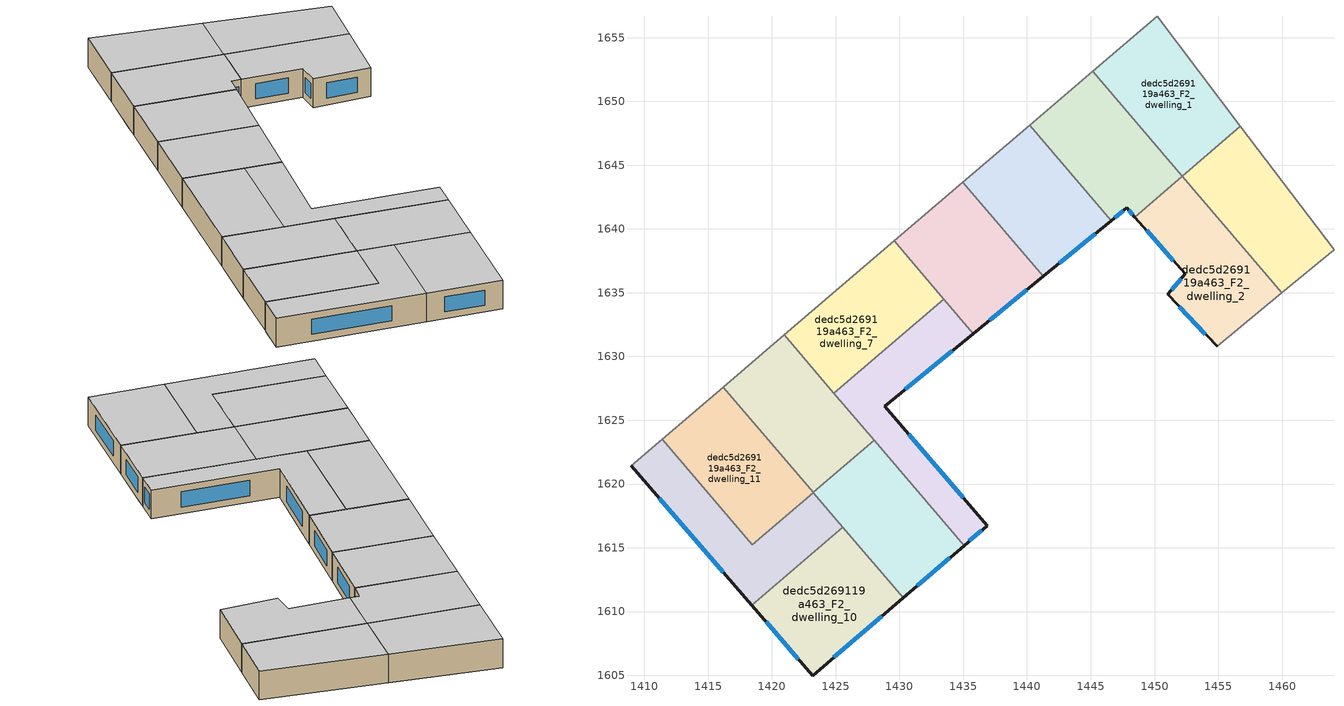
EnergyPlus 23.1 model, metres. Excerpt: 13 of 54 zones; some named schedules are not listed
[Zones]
dedc5d269119a463_F2_dwelling_0
 floor to dedc5d269119a463_F1_dwelling_0 (EU_floor_Construction): 1456.74,1648.04 1464.07,1638.38 1460.31,1635.27 1452.49,1644.42 z6
 floor to dedc5d269119a463_F1_dwelling_2 (EU_floor_Construction): 1453.29,1643.48 1460.31,1635.27 1459.98,1634.99 1452.97,1643.2 z6
 floor to dedc5d269119a463_F1_dwelling_3 (EU_floor_Construction): 1452.49,1644.42 1453.29,1643.48 1452.97,1643.2 1452.17,1644.14 z6
 wall to dedc5d269119a463_F2_dwelling_1 (EU_wall_Construction): 1456.74,1648.04 1452.17,1644.14 z6:9
 wall adiabatic (EU_wall_Construction): 1459.98,1634.99 1464.07,1638.38 1456.74,1648.04 z6:9
 wall to dedc5d269119a463_F2_dwelling_2 (EU_wall_Construction): 1452.19,1644.12 1459.98,1634.99 z6:9
 wall to dedc5d269119a463_F2_dwelling_3 (EU_wall_Construction): 1452.17,1644.14 1452.19,1644.12 z6:9
 ceiling to dedc5d269119a463_F3_dwelling_0 (EU_floor_Construction): 1464.07,1638.38 1456.74,1648.04 1452.17,1644.14 1459.98,1634.99 z9
dedc5d269119a463_F2_dwelling_1
 floor to dedc5d269119a463_F1_dwelling_1 (EU_floor_Construction): 1450.2,1656.67 1456.71,1648.08 1452.46,1644.45 1445.48,1652.63 z6
 floor to dedc5d269119a463_F1_dwelling_0 (EU_floor_Construction): 1456.71,1648.08 1456.74,1648.04 1452.49,1644.42 1452.46,1644.45 z6
 floor to dedc5d269119a463_F1_dwelling_3 (EU_floor_Construction): 1445.48,1652.63 1452.49,1644.42 1452.17,1644.14 1445.15,1652.36 z6
 wall adiabatic (EU_wall_Construction): 1456.74,1648.04 1450.2,1656.67 1445.15,1652.36 z6:9
 wall to dedc5d269119a463_F2_dwelling_3 (EU_wall_Construction): 1445.15,1652.36 1452.17,1644.14 z6:9
 ceiling to dedc5d269119a463_F3_dwelling_1 (EU_floor_Construction): 1456.74,1648.04 1450.2,1656.67 1445.15,1652.36 1452.17,1644.14 z9
dedc5d269119a463_F2_dwelling_10
 floor to dedc5d269119a463_F1_dwelling_11 (EU_floor_Construction): 1425.05,1616.16 1429.78,1610.63 1423.19,1604.98 1418.41,1610.5 z6
 floor to dedc5d269119a463_F1_dwelling_9 (EU_floor_Construction): 1425.56,1616.6 1430.29,1611.07 1429.78,1610.63 1425.05,1616.16 z6
 wall outside (EU_wall_Construction): 1418.41,1610.5 1423.19,1604.98 1430.29,1611.07 z6:9
 wall to dedc5d269119a463_F2_dwelling_12 (EU_wall_Construction): 1425.57,1616.6 1418.41,1610.5 z6:9
 wall to dedc5d269119a463_F2_dwelling_8 (EU_wall_Construction): 1430.29,1611.07 1425.57,1616.6 z6:9
 window (EU_Window_Construction): 1419.54,1609.2 1422.07,1606.27 / 1424.86,1606.41 1428.62,1609.64 z6.7:8.3
 ceiling to dedc5d269119a463_F3_dwelling_10 (EU_floor_Construction): 1430.29,1611.07 1425.57,1616.6 1418.41,1610.5 1423.19,1604.98 z9
dedc5d269119a463_F2_dwelling_11
 floor adiabatic (EU_floor_Construction): 1415.66,1627.17 1422.72,1618.9 1418.45,1615.25 1411.39,1623.53 z6
 floor to dedc5d269119a463_F1_dwelling_10 (EU_floor_Construction): 1416.17,1627.61 1423.23,1619.34 1422.72,1618.9 1415.66,1627.17 z6
 wall to dedc5d269119a463_F2_dwelling_12 (EU_wall_Construction): 1411.39,1623.53 1418.45,1615.25 1423.23,1619.33 z6:9
 wall adiabatic (EU_wall_Construction): 1416.17,1627.61 1411.39,1623.53 z6:9
 wall to dedc5d269119a463_F2_dwelling_9 (EU_wall_Construction): 1423.23,1619.34 1416.17,1627.61 z6:9
 ceiling to dedc5d269119a463_F3_dwelling_11 (EU_floor_Construction): 1423.23,1619.33 1416.17,1627.61 1411.39,1623.53 1418.45,1615.25 z9
dedc5d269119a463_F2_dwelling_12
 floor to dedc5d269119a463_F1_dwelling_13 (EU_floor_Construction): 1422.72,1618.9 1425.05,1616.17 1418.41,1610.5 1408.95,1621.44 1411.22,1623.38 1418.28,1615.11 z6
 floor to dedc5d269119a463_F1_dwelling_9 (EU_floor_Construction): 1423.23,1619.33 1425.56,1616.6 1425.05,1616.16 1422.72,1618.9 z6
 floor adiabatic (EU_floor_Construction): 1422.72,1618.9 1418.28,1615.11 1411.22,1623.38 1408.95,1621.44 1411.39,1623.53 1418.45,1615.25 z6
 wall outside (EU_wall_Construction): 1408.95,1621.44 1418.41,1610.5 z6:9
 wall adiabatic (EU_wall_Construction): 1411.39,1623.53 1408.95,1621.44 z6:9
 wall to dedc5d269119a463_F2_dwelling_8 (EU_wall_Construction): 1425.56,1616.6 1423.23,1619.33 z6:9
 window (EU_Window_Construction): 1411.17,1618.87 1416.19,1613.07 z6.7:8.3
 ceiling to dedc5d269119a463_F3_dwelling_12 (EU_floor_Construction): 1425.57,1616.6 1423.23,1619.33 1418.45,1615.25 1411.39,1623.53 1408.95,1621.44 1418.41,1610.5 z9
dedc5d269119a463_F2_dwelling_2
 floor to dedc5d269119a463_F1_dwelling_2 (EU_floor_Construction): 1452.97,1643.2 1459.98,1634.99 1454.9,1630.8 1451.02,1634.88 1452.41,1636.47 1449.25,1640.03 z6
 floor to dedc5d269119a463_F1_dwelling_3 (EU_floor_Construction): 1452.19,1644.12 1452.97,1643.2 1449.25,1640.03 1448.45,1640.93 z6
 wall outside (EU_wall_Construction): 1448.45,1640.93 1452.41,1636.47 1451.02,1634.88 1454.9,1630.8 z6:9
 wall to dedc5d269119a463_F2_dwelling_3 (EU_wall_Construction): 1452.19,1644.12 1448.45,1640.93 z6:9
 wall adiabatic (EU_wall_Construction): 1454.9,1630.8 1459.98,1634.99 z6:9
 window (EU_Window_Construction): 1451.93,1633.92 1453.99,1631.75 / 1452.08,1636.1 1451.35,1635.25 / 1449.38,1639.88 1451.48,1637.52 z6.7:8.3
 ceiling to dedc5d269119a463_F3_dwelling_2 (EU_floor_Construction): 1459.98,1634.99 1452.19,1644.12 1448.45,1640.93 1452.41,1636.47 1451.02,1634.88 1454.9,1630.8 z9
dedc5d269119a463_F2_dwelling_3
 floor to dedc5d269119a463_F1_dwelling_3 (EU_floor_Construction): 1445.15,1652.36 1452.19,1644.12 1448.45,1640.93 1447.82,1641.65 1447.56,1641.44 1441.15,1648.94 z6
 floor to dedc5d269119a463_F1_dwelling_4 (EU_floor_Construction): 1441.15,1648.94 1447.56,1641.44 1446.59,1640.64 1440.2,1648.13 z6
 wall outside (EU_wall_Construction): 1446.59,1640.64 1447.82,1641.65 1448.45,1640.93 z6:9
 wall adiabatic (EU_wall_Construction): 1445.15,1652.36 1440.2,1648.13 z6:9
 wall to dedc5d269119a463_F2_dwelling_4 (EU_wall_Construction): 1440.2,1648.13 1446.59,1640.64 z6:9
 window (EU_Window_Construction): 1447.97,1641.48 1448.3,1641.1 / 1446.88,1640.88 1447.53,1641.41 z6.7:8.3
 ceiling to dedc5d269119a463_F3_dwelling_3 (EU_floor_Construction): 1452.19,1644.12 1445.15,1652.36 1440.2,1648.13 1446.59,1640.64 1447.82,1641.65 1448.45,1640.93 z9
dedc5d269119a463_F2_dwelling_4
 floor to dedc5d269119a463_F1_dwelling_4 (EU_floor_Construction): 1440.2,1648.13 1446.59,1640.64 1443.22,1637.88 1436.89,1645.3 z6
 floor to dedc5d269119a463_F1_dwelling_5 (EU_floor_Construction): 1436.89,1645.3 1443.22,1637.88 1441.28,1636.29 1434.98,1643.67 z6
 wall outside (EU_wall_Construction): 1441.28,1636.29 1446.59,1640.64 z6:9
 wall adiabatic (EU_wall_Construction): 1440.2,1648.13 1434.98,1643.67 z6:9
 wall to dedc5d269119a463_F2_dwelling_5 (EU_wall_Construction): 1434.98,1643.67 1441.28,1636.29 z6:9
 window (EU_Window_Construction): 1442.53,1637.32 1445.34,1639.62 z6.7:8.3
 ceiling to dedc5d269119a463_F3_dwelling_4 (EU_floor_Construction): 1446.59,1640.64 1440.2,1648.13 1434.98,1643.67 1441.28,1636.29 z9
dedc5d269119a463_F2_dwelling_5
 floor to dedc5d269119a463_F1_dwelling_5 (EU_floor_Construction): 1434.98,1643.67 1441.28,1636.29 1438.15,1633.73 1431.91,1641.04 z6
 floor to dedc5d269119a463_F1_dwelling_6 (EU_floor_Construction): 1431.91,1641.04 1438.15,1633.73 1435.79,1631.79 1429.58,1639.06 z6
 wall outside (EU_wall_Construction): 1435.79,1631.79 1441.28,1636.29 z6:9
 wall adiabatic (EU_wall_Construction): 1434.98,1643.67 1429.58,1639.06 z6:9
 wall to dedc5d269119a463_F2_dwelling_7 (EU_wall_Construction): 1429.58,1639.06 1433.49,1634.48 z6:9
 wall to dedc5d269119a463_F2_dwelling_6 (EU_wall_Construction): 1433.49,1634.48 1435.79,1631.79 z6:9
 window (EU_Window_Construction): 1437.08,1632.85 1439.99,1635.24 z6.7:8.3
 ceiling to dedc5d269119a463_F3_dwelling_5 (EU_floor_Construction): 1441.28,1636.29 1434.98,1643.67 1429.58,1639.06 1435.79,1631.79 z9
dedc5d269119a463_F2_dwelling_6
 floor to dedc5d269119a463_F1_dwelling_7 (EU_floor_Construction): 1433.01,1629.52 1428.83,1626.1 1436.89,1616.73 1435.06,1615.17 1425.59,1626.26 1431.49,1631.3 z6
 floor to dedc5d269119a463_F1_dwelling_6 (EU_floor_Construction): 1433.49,1634.48 1435.79,1631.79 1433.01,1629.52 1430.76,1632.15 z6
 floor to dedc5d269119a463_F1_dwelling_8 (EU_floor_Construction): 1430.76,1632.15 1431.49,1631.3 1425.59,1626.26 1424.86,1627.11 z6
 wall outside (EU_wall_Construction): 1435.06,1615.17 1436.89,1616.73 1428.83,1626.1 1435.79,1631.79 z6:9
 wall to dedc5d269119a463_F2_dwelling_7 (EU_wall_Construction): 1433.49,1634.48 1424.86,1627.11 z6:9
 wall to dedc5d269119a463_F2_dwelling_8 (EU_wall_Construction): 1428.01,1623.42 1435.06,1615.17 z6:9
 wall to dedc5d269119a463_F2_dwelling_9 (EU_wall_Construction): 1424.86,1627.11 1428.01,1623.42 z6:9
 window (EU_Window_Construction): 1435,1618.93 1430.72,1623.9 / 1435.49,1615.53 1436.46,1616.37 / 1430.47,1627.44 1434.15,1630.46 z6.7:8.3
 ceiling to dedc5d269119a463_F3_dwelling_6 (EU_floor_Construction): 1436.89,1616.73 1428.83,1626.1 1435.79,1631.79 1433.49,1634.48 1424.86,1627.11 1435.06,1615.17 z9
dedc5d269119a463_F2_dwelling_7
 floor to dedc5d269119a463_F1_dwelling_6 (EU_floor_Construction): 1429.58,1639.06 1433.49,1634.48 1430.76,1632.15 1426.85,1636.73 z6
 floor to dedc5d269119a463_F1_dwelling_8 (EU_floor_Construction): 1426.85,1636.73 1430.76,1632.15 1424.86,1627.11 1420.95,1631.69 z6
 wall adiabatic (EU_wall_Construction): 1429.58,1639.06 1420.95,1631.69 z6:9
 wall to dedc5d269119a463_F2_dwelling_9 (EU_wall_Construction): 1420.95,1631.69 1424.86,1627.11 z6:9
 ceiling to dedc5d269119a463_F3_dwelling_7 (EU_floor_Construction): 1433.49,1634.48 1429.58,1639.06 1420.95,1631.69 1424.86,1627.11 z9
dedc5d269119a463_F2_dwelling_8
 floor to dedc5d269119a463_F1_dwelling_9 (EU_floor_Construction): 1427.16,1622.69 1434.21,1614.43 1430.29,1611.07 1423.23,1619.34 z6
 floor to dedc5d269119a463_F1_dwelling_7 (EU_floor_Construction): 1428.01,1623.42 1435.06,1615.17 1434.21,1614.43 1427.16,1622.69 1427.94,1623.37 z6
 wall outside (EU_wall_Construction): 1430.29,1611.07 1435.06,1615.17 z6:9
 wall to dedc5d269119a463_F2_dwelling_9 (EU_wall_Construction): 1428.01,1623.42 1423.23,1619.34 z6:9
 window (EU_Window_Construction): 1431.41,1612.03 1433.94,1614.2 z6.7:8.3
 ceiling to dedc5d269119a463_F3_dwelling_8 (EU_floor_Construction): 1435.06,1615.17 1428.01,1623.42 1423.23,1619.34 1430.29,1611.07 z9
dedc5d269119a463_F2_dwelling_9
 floor to dedc5d269119a463_F1_dwelling_10 (EU_floor_Construction): 1420.1,1630.96 1427.15,1622.7 1423.23,1619.34 1416.17,1627.61 z6
 floor to dedc5d269119a463_F1_dwelling_7 (EU_floor_Construction): 1425.59,1626.26 1428.01,1623.42 1427.15,1622.7 1424.73,1625.53 z6
 floor to dedc5d269119a463_F1_dwelling_8 (EU_floor_Construction): 1420.95,1631.69 1425.59,1626.26 1424.73,1625.53 1420.1,1630.96 z6
 wall adiabatic (EU_wall_Construction): 1420.95,1631.69 1416.17,1627.61 z6:9
 ceiling to dedc5d269119a463_F3_dwelling_9 (EU_floor_Construction): 1428.01,1623.42 1420.95,1631.69 1416.17,1627.61 1423.23,1619.34 z9
[Building]
EU S2 Campaign: North Axis=0; Terrain=City; Solar Distribution=FullExterior
[Site:Location]
Budapest.Ferenc.Liszt.Intl.AP: Latitude=47.437; Longitude=19.256; Time Zone=1; Elevation=185
[SizingPeriod:WeatherFileDays]
AnnualSizingPeriod: Begin Month=1; Begin Day of Month=1; End Month=12; End Day of Month=31; Day of Week for Start Day=Monday; Use Weather File Daylight Saving Period=No; Use Weather File Rain and Snow Indicators=No
[MATERIAL]
EU_InternalMass_Material: Roughness=MediumRough; Thickness=0.1; Conductivity=1; Density=1800; Specific Heat=900; Thermal Absorptance=0.9; Solar Absorptance=0.7; Visible Absorptance=0.7
[MATERIAL:NOMASS] Roughness=MediumRough; Thermal Absorptance=0.9; Solar Absorptance=0.7; Visible Absorptance=0.7
Name | Thermal Resistance
EU_wall_NoMass | 0.832559
EU_floor_NoMass | 0.872794
[WINDOWMATERIAL:SIMPLEGLAZINGSYSTEM]
EU_Window_SimpleGlazing: UFactor=2.79869; Solar Heat Gain Coefficient=0.75; Visible Transmittance=0.75
[CONSTRUCTION]
EU_wall_Construction: EU_wall_NoMass
EU_floor_Construction: EU_floor_NoMass
EU_Window_Construction: EU_Window_SimpleGlazing
EU_InternalMass_Construction: EU_InternalMass_Material
[ZONE] Type=1; Multiplier=1; Ceiling Height=autocalculate; Floor Area=autocalculate; Part of Total Floor Area=Yes
Name | Volume
dedc5d269119a463_F2_dwelling_0; dedc5d269119a463_F2_dwelling_10 | 205.033
dedc5d269119a463_F2_dwelling_1 | 205.01
dedc5d269119a463_F2_dwelling_11 | 205.008
dedc5d269119a463_F2_dwelling_12 | 205.024
dedc5d269119a463_F2_dwelling_2; dedc5d269119a463_F2_dwelling_3 | 206.947
dedc5d269119a463_F2_dwelling_4 | 201.192
dedc5d269119a463_F2_dwelling_5; dedc5d269119a463_F2_dwelling_7 | 205.021
dedc5d269119a463_F2_dwelling_6 | 205
dedc5d269119a463_F2_dwelling_8 | 205.044
dedc5d269119a463_F2_dwelling_9 | 205.027
[INTERNALMASS] Construction=EU_InternalMass_Construction
Name | Zone or ZoneList | Surface Area
dedc5d269119a463_F2_dwelling_0_EU_InternalMass | dedc5d269119a463_F2_dwelling_0 | 68.3447
dedc5d269119a463_F2_dwelling_1_EU_InternalMass | dedc5d269119a463_F2_dwelling_1 | 68.3371
dedc5d269119a463_F2_dwelling_2_EU_InternalMass | dedc5d269119a463_F2_dwelling_2 | 68.9816
dedc5d269119a463_F2_dwelling_3_EU_InternalMass | dedc5d269119a463_F2_dwelling_3 | 68.9829
dedc5d269119a463_F2_dwelling_4_EU_InternalMass | dedc5d269119a463_F2_dwelling_4 | 67.0638
dedc5d269119a463_F2_dwelling_5_EU_InternalMass | dedc5d269119a463_F2_dwelling_5 | 68.3403
dedc5d269119a463_F2_dwelling_6_EU_InternalMass | dedc5d269119a463_F2_dwelling_6 | 68.3325
dedc5d269119a463_F2_dwelling_7_EU_InternalMass | dedc5d269119a463_F2_dwelling_7 | 68.3415
dedc5d269119a463_F2_dwelling_8_EU_InternalMass | dedc5d269119a463_F2_dwelling_8 | 68.3471
dedc5d269119a463_F2_dwelling_9_EU_InternalMass | dedc5d269119a463_F2_dwelling_9 | 68.343
dedc5d269119a463_F2_dwelling_10_EU_InternalMass | dedc5d269119a463_F2_dwelling_10 | 68.3455
dedc5d269119a463_F2_dwelling_11_EU_InternalMass | dedc5d269119a463_F2_dwelling_11 | 68.3355
dedc5d269119a463_F2_dwelling_12_EU_InternalMass | dedc5d269119a463_F2_dwelling_12 | 68.3415
[OTHEREQUIPMENT] Fuel Type=Electricity; Design Level Calculation Method=Watts/Area; Power per Zone Floor Area=1; Fraction Latent=0; Fraction Radiant=0; Fraction Lost=0; Carbon Dioxide Generation Rate=0; EndUse Subcategory=EU_Step8_InternalGains
Name | Zone or ZoneList or Space or SpaceList | Schedule
EU_Step8_InternalGain_dedc5d269119a463_F2_dwelling_0_f000 | dedc5d269119a463_F2_dwelling_0 | EU_Step8_GainSchedule_dedc5d269119a463_F2_dwelling_0_f000
EU_Step8_InternalGain_dedc5d269119a463_F2_dwelling_1_f000 | dedc5d269119a463_F2_dwelling_1 | EU_Step8_GainSchedule_dedc5d269119a463_F2_dwelling_1_f000
EU_Step8_InternalGain_dedc5d269119a463_F2_dwelling_2_f000 | dedc5d269119a463_F2_dwelling_2 | EU_Step8_GainSchedule_dedc5d269119a463_F2_dwelling_2_f000
EU_Step8_InternalGain_dedc5d269119a463_F2_dwelling_3_f000 | dedc5d269119a463_F2_dwelling_3 | EU_Step8_GainSchedule_dedc5d269119a463_F2_dwelling_3_f000
EU_Step8_InternalGain_dedc5d269119a463_F2_dwelling_4_f000 | dedc5d269119a463_F2_dwelling_4 | EU_Step8_GainSchedule_dedc5d269119a463_F2_dwelling_4_f000
EU_Step8_InternalGain_dedc5d269119a463_F2_dwelling_5_f000 | dedc5d269119a463_F2_dwelling_5 | EU_Step8_GainSchedule_dedc5d269119a463_F2_dwelling_5_f000
EU_Step8_InternalGain_dedc5d269119a463_F2_dwelling_6_f000 | dedc5d269119a463_F2_dwelling_6 | EU_Step8_GainSchedule_dedc5d269119a463_F2_dwelling_6_f000
EU_Step8_InternalGain_dedc5d269119a463_F2_dwelling_7_f000 | dedc5d269119a463_F2_dwelling_7 | EU_Step8_GainSchedule_dedc5d269119a463_F2_dwelling_7_f000
EU_Step8_InternalGain_dedc5d269119a463_F2_dwelling_8_f000 | dedc5d269119a463_F2_dwelling_8 | EU_Step8_GainSchedule_dedc5d269119a463_F2_dwelling_8_f000
EU_Step8_InternalGain_dedc5d269119a463_F2_dwelling_9_f000 | dedc5d269119a463_F2_dwelling_9 | EU_Step8_GainSchedule_dedc5d269119a463_F2_dwelling_9_f000
EU_Step8_InternalGain_dedc5d269119a463_F2_dwelling_10_f000 | dedc5d269119a463_F2_dwelling_10 | EU_Step8_GainSchedule_dedc5d269119a463_F2_dwelling_10_f000
EU_Step8_InternalGain_dedc5d269119a463_F2_dwelling_11_f000 | dedc5d269119a463_F2_dwelling_11 | EU_Step8_GainSchedule_dedc5d269119a463_F2_dwelling_11_f000
EU_Step8_InternalGain_dedc5d269119a463_F2_dwelling_12_f000 | dedc5d269119a463_F2_dwelling_12 | EU_Step8_GainSchedule_dedc5d269119a463_F2_dwelling_12_f000
[ZONEVENTILATION:DESIGNFLOWRATE] Schedule=EU_AlwaysOn; Design Flow Rate Calculation Method=AirChanges/Hour; Air Changes per Hour=0.475469; Ventilation Type=Natural; Fan Pressure Rise=0; Fan Total Efficiency=1; Constant Term Coefficient=1; Temperature Term Coefficient=0; Velocity Term Coefficient=0; Velocity Squared Term Coefficient=0; Minimum Indoor Temperature=-100; Maximum Indoor Temperature=100; Delta Temperature=-100; Minimum Outdoor Temperature=-100; Maximum Outdoor Temperature=100; Maximum Wind Speed=40
Name | Zone or ZoneList or Space or SpaceList
EU_ConstantAir_dedc5d269119a463_F2_dwelling_0 | dedc5d269119a463_F2_dwelling_0
EU_ConstantAir_dedc5d269119a463_F2_dwelling_1 | dedc5d269119a463_F2_dwelling_1
EU_ConstantAir_dedc5d269119a463_F2_dwelling_2 | dedc5d269119a463_F2_dwelling_2
EU_ConstantAir_dedc5d269119a463_F2_dwelling_3 | dedc5d269119a463_F2_dwelling_3
EU_ConstantAir_dedc5d269119a463_F2_dwelling_4 | dedc5d269119a463_F2_dwelling_4
EU_ConstantAir_dedc5d269119a463_F2_dwelling_5 | dedc5d269119a463_F2_dwelling_5
EU_ConstantAir_dedc5d269119a463_F2_dwelling_6 | dedc5d269119a463_F2_dwelling_6
EU_ConstantAir_dedc5d269119a463_F2_dwelling_7 | dedc5d269119a463_F2_dwelling_7
EU_ConstantAir_dedc5d269119a463_F2_dwelling_8 | dedc5d269119a463_F2_dwelling_8
EU_ConstantAir_dedc5d269119a463_F2_dwelling_9 | dedc5d269119a463_F2_dwelling_9
EU_ConstantAir_dedc5d269119a463_F2_dwelling_10 | dedc5d269119a463_F2_dwelling_10
EU_ConstantAir_dedc5d269119a463_F2_dwelling_11 | dedc5d269119a463_F2_dwelling_11
EU_ConstantAir_dedc5d269119a463_F2_dwelling_12 | dedc5d269119a463_F2_dwelling_12
[HVACTEMPLATE:ZONE:IDEALLOADSAIRSYSTEM] System Availability Schedule=EU_AlwaysOn; Maximum Heating Supply Air Temperature=50; Minimum Cooling Supply Air Temperature=13; Maximum Heating Supply Air Humidity Ratio=0.0156; Minimum Cooling Supply Air Humidity Ratio=0.0077; Heating Limit=NoLimit; Cooling Limit=NoLimit; Heating Availability Schedule=EU_AlwaysOn; Cooling Availability Schedule=EU_CoolingOff; Dehumidification Control Type=ConstantSensibleHeatRatio; Cooling Sensible Heat Ratio=0.7; Dehumidification Setpoint=60; Humidification Control Type=None; Humidification Setpoint=30; Outdoor Air Method=None; Outdoor Air Flow Rate per Person=0.00944; Outdoor Air Flow Rate per Zone Floor Area=0; Outdoor Air Flow Rate per Zone=0; Demand Controlled Ventilation Type=None; Outdoor Air Economizer Type=NoEconomizer; Heat Recovery Type=None; Sensible Heat Recovery Effectiveness=0.7; Latent Heat Recovery Effectiveness=0.65
Name | Template Thermostat
dedc5d269119a463_F2_dwelling_0 | EU_HeatOnly_dedc5d269119a463_F2_dwelling_0
dedc5d269119a463_F2_dwelling_1 | EU_HeatOnly_dedc5d269119a463_F2_dwelling_1
dedc5d269119a463_F2_dwelling_2 | EU_HeatOnly_dedc5d269119a463_F2_dwelling_2
dedc5d269119a463_F2_dwelling_3 | EU_HeatOnly_dedc5d269119a463_F2_dwelling_3
dedc5d269119a463_F2_dwelling_4 | EU_HeatOnly_dedc5d269119a463_F2_dwelling_4
dedc5d269119a463_F2_dwelling_5 | EU_HeatOnly_dedc5d269119a463_F2_dwelling_5
dedc5d269119a463_F2_dwelling_6 | EU_HeatOnly_dedc5d269119a463_F2_dwelling_6
dedc5d269119a463_F2_dwelling_7 | EU_HeatOnly_dedc5d269119a463_F2_dwelling_7
dedc5d269119a463_F2_dwelling_8 | EU_HeatOnly_dedc5d269119a463_F2_dwelling_8
dedc5d269119a463_F2_dwelling_9 | EU_HeatOnly_dedc5d269119a463_F2_dwelling_9
dedc5d269119a463_F2_dwelling_10 | EU_HeatOnly_dedc5d269119a463_F2_dwelling_10
dedc5d269119a463_F2_dwelling_11 | EU_HeatOnly_dedc5d269119a463_F2_dwelling_11
dedc5d269119a463_F2_dwelling_12 | EU_HeatOnly_dedc5d269119a463_F2_dwelling_12
